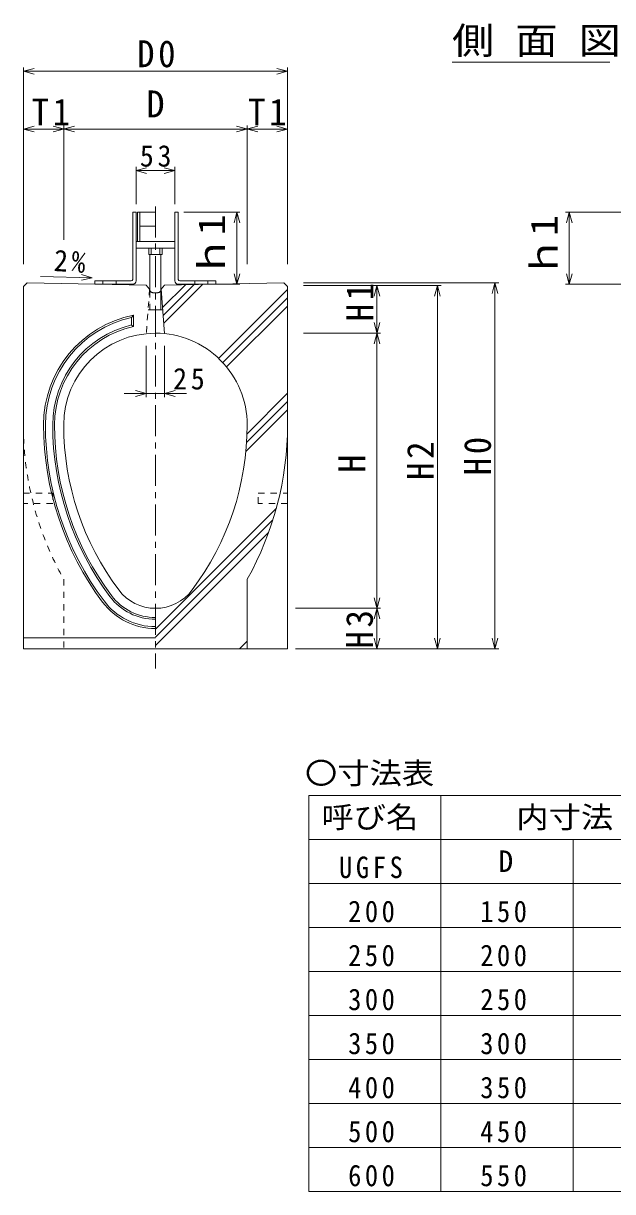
# Model space of a CAD drawing. Units: millimetres, scale not verified. Extents: x 530 to 3565, y 265 to 2737.
# Drawn here: x 633 to 1436, y 265 to 1857 of the extents above; entities that cross this region are included whole.
import ezdxf
from ezdxf.enums import TextEntityAlignment as Align

# ---------------------------------------------------------------- set-up
doc = ezdxf.new("R2010")
doc.units = ezdxf.units.MM
doc.header["$LTSCALE"] = 10
doc.linetypes.add('USER1', pattern=[1.693334, 0.846667, -0.846667])
doc.linetypes.add('USER2', pattern=[6.773334, 4.233333, -0.846667, 0.846667, -0.846667])
doc.layers.add('0_2', color=4, linetype='Continuous', lineweight=5)
doc.layers.add('1', color=7, linetype='Continuous', lineweight=5)
doc.styles.add('ＭＳ ゴシック', font='')
doc.styles.get('ＭＳ ゴシック').set_extended_font_data('MS Gothic')

msp = doc.modelspace()

# ---------------------------------------------------------------- linework, layer by layer
at = {"layer": '0_2'}
for p, q in [((1217.7, 1804.42), (1432.7, 1804.42)), ((633.49, 1529.06), (633.49, 1796.84)), ((647.98, 1795.72), (633.49, 1791.84)), ((633.49, 1791.84), (647.98, 1787.95)), ((633.49, 1791.84), (993.49, 1791.84)), ((993.49, 1791.84), (979, 1795.72)), ((979, 1787.95), (993.49, 1791.84)), ((993.49, 1796.84), (993.49, 1529.06)), ((647.98, 1716.9), (633.49, 1713.02)), ((993.49, 1713.02), (633.49, 1713.02)), ((633.49, 1713.02), (647.98, 1709.13)), ((674, 1716.9), (702.98, 1709.13)), ((702.98, 1716.9), (674, 1709.13)), ((688.49, 1718.02), (688.49, 1562.23)), ((924, 1716.9), (952.98, 1709.13)), ((952.98, 1716.9), (924, 1709.13)), ((938.49, 1529.06), (938.49, 1718.02)), ((979, 1716.9), (993.49, 1713.02)), ((979, 1709.13), (993.49, 1713.02)), ((786.99, 1661.48), (786.99, 1610.67)), ((801.48, 1660.36), (786.99, 1656.48)), ((839.99, 1656.48), (786.99, 1656.48)), ((786.99, 1656.48), (801.48, 1652.6)), ((825.5, 1660.36), (839.99, 1656.48)), ((839.99, 1656.48), (825.5, 1652.6)), ((839.99, 1610.67), (839.99, 1661.48)), ((928.32, 1599.95), (852.38, 1599.95)), ((924.44, 1599.95), (920.56, 1585.46)), ((924.44, 1501.52), (924.44, 1599.95)), ((928.32, 1585.46), (924.44, 1599.95)), ((1448.49, 1599.95), (1372.4, 1599.95)), ((1377.4, 1599.95), (1373.52, 1585.46)), ((1377.4, 1599.95), (1377.4, 1501.52)), ((1381.28, 1585.46), (1377.4, 1599.95)), ((712.69, 1514.71), (727.1, 1510.54)), ((924.44, 1501.52), (920.56, 1516)), ((928.32, 1516), (924.44, 1501.52)), ((1377.4, 1501.52), (1373.52, 1516)), ((1381.28, 1516), (1377.4, 1501.52)), ((727.1, 1510.54), (656.96, 1511.94)), ((727.1, 1510.54), (712.54, 1506.94)), ((823.31, 1469.68), (854.31, 1500.68)), ((865.85, 1500.91), (824.43, 1459.49)), ((824.9, 1448.65), (877.4, 1501.14)), ((895.99, 1501.52), (928.32, 1501.52)), ((1281.19, 1503.47), (1015.35, 1503.47)), ((1015.35, 1499.87), (1202.81, 1499.87)), ((1115.33, 1499.87), (1111.44, 1485.38)), ((1119.21, 1485.38), (1115.33, 1499.87)), ((1115.33, 1499.87), (1115.33, 1004.87)), ((1193.93, 1485.38), (1197.81, 1499.87)), ((1197.81, 1499.87), (1197.81, 1004.87)), ((1197.81, 1499.87), (1201.69, 1485.38)), ((1272.31, 1488.98), (1276.19, 1503.47)), ((1276.19, 1004.87), (1276.19, 1503.47)), ((1276.19, 1503.47), (1280.07, 1488.98)), ((1372.4, 1501.52), (1448.49, 1501.52)), ((993.49, 1494.5), (899.53, 1400.54)), ((905.15, 1394.85), (993.49, 1483.19)), ((993.49, 1471.88), (910.42, 1388.8)), ((783.49, 1459.39), (780.99, 1456.3)), ((780.99, 1456.3), (780.99, 1446.04)), ((783.49, 1444.05), (783.49, 1459.39)), ((1119.21, 1420.38), (1111.44, 1449.35)), ((1119.21, 1449.35), (1111.44, 1420.38)), ((780.99, 1446.04), (783.49, 1444.05)), ((1015.35, 1434.87), (1120.33, 1434.87)), ((800.99, 1347.7), (800.99, 1417.87)), ((825.99, 1417.87), (825.99, 1347.7)), ((800.99, 1352.7), (786.5, 1356.58)), ((825.99, 1352.7), (840.48, 1356.58)), ((855.99, 1352.7), (770.99, 1352.7)), ((786.5, 1348.81), (800.99, 1352.7)), ((840.48, 1348.81), (825.99, 1352.7)), ((993.49, 1341.77), (937.73, 1286.01)), ((938.3, 1297.89), (993.49, 1353.08)), ((936.74, 1273.71), (993.49, 1330.45)), ((978.26, 1196.43), (813.49, 1031.66)), ((813.49, 1020.35), (973.53, 1180.39)), ((813.49, 1009.03), (967.73, 1163.27)), ((1119.21, 1045.38), (1111.44, 1074.35)), ((1119.21, 1074.35), (1111.44, 1045.38)), ((1120.33, 1059.86), (1004.25, 1059.86)), ((813.49, 1019.87), (633.49, 1019.87)), ((1111.44, 1019.35), (1115.33, 1004.87)), ((1115.33, 1004.87), (1119.21, 1019.35)), ((1197.81, 1004.87), (1193.93, 1019.35)), ((1201.69, 1019.35), (1197.81, 1004.87)), ((1272.31, 1019.35), (1276.19, 1004.87)), ((1276.19, 1004.87), (1280.07, 1019.35)), ((928.12, 1004.87), (938.49, 1015.24)), ((1004.25, 1004.87), (1281.19, 1004.87))]:
    msp.add_line(p, q, dxfattribs=at)
at = {"layer": '0_2', "color": 7, "lineweight": 9}
for p, q in [((782.49, 1599.95), (786.99, 1599.95)), ((782.49, 1508.27), (782.49, 1599.95)), ((786.99, 1599.95), (786.99, 1506.02)), ((788.99, 1599.95), (813.49, 1599.95)), ((788.99, 1559.95), (788.99, 1599.95)), ((792.19, 1599.95), (792.19, 1559.95)), ((839.99, 1506.02), (839.99, 1599.95)), ((839.99, 1599.95), (844.49, 1599.95)), ((844.49, 1599.95), (844.49, 1508.27)), ((813.49, 1580.95), (792.19, 1580.95)), ((786.99, 1559.95), (839.99, 1559.95)), ((839.99, 1550.95), (786.99, 1550.95)), ((804.49, 1550.95), (804.49, 1541.95)), ((807.49, 1541.95), (807.49, 1550.95)), ((819.49, 1550.95), (819.49, 1541.95)), ((822.49, 1541.95), (822.49, 1550.95)), ((804.49, 1541.95), (822.49, 1541.95)), ((805.99, 1493.07), (805.99, 1541.95)), ((820.99, 1541.95), (820.99, 1466.52)), ((780.24, 1506.02), (730.99, 1506.02)), ((730.99, 1506.02), (730.99, 1501.52)), ((730.99, 1501.52), (782.49, 1501.52)), ((895.99, 1501.52), (844.49, 1501.52)), ((846.74, 1506.02), (895.99, 1506.02)), ((895.99, 1506.02), (895.99, 1501.52)), ((820.99, 1466.52), (813.49, 1466.52))]:
    msp.add_line(p, q, dxfattribs=at)
at = {"layer": '0_2', "linetype": 'USER2'}
msp.add_line((813.49, 1607.78), (813.49, 977.95), dxfattribs=at)
at = {"layer": '0_2', "color": 3, "lineweight": 9}
for p, q in [((633.49, 1498.46), (638.49, 1503.37)), ((633.49, 1004.87), (633.49, 1498.46)), ((638.49, 1503.37), (800.97, 1500.12)), ((800.97, 1500.12), (805.59, 1495.03)), ((821.39, 1495.03), (826.01, 1500.12)), ((826.01, 1500.12), (988.49, 1503.37)), ((988.49, 1503.37), (993.49, 1498.47)), ((993.49, 1498.47), (993.49, 1004.87)), ((821.39, 1495.03), (825.99, 1434.24)), ((938.49, 1099.45), (938.49, 1004.87)), ((993.49, 1004.87), (633.49, 1004.87))]:
    msp.add_line(p, q, dxfattribs=at)
at = {"layer": '0_2', "color": 7, "linetype": 'USER1', "lineweight": 9}
for p, q in [((741.99, 1506.02), (741.99, 1501.52)), ((759.99, 1501.52), (759.99, 1506.02)), ((866.99, 1501.52), (866.99, 1506.02)), ((884.99, 1506.02), (884.99, 1501.52)), ((805.59, 1495.03), (800.99, 1434.24)), ((805.99, 1466.52), (805.99, 1493.07)), ((816.39, 1490.03), (810.59, 1490.03)), ((803.46, 1466.82), (823.53, 1466.82)), ((813.49, 1466.52), (805.99, 1466.52)), ((633.49, 1216.87), (673.49, 1216.87)), ((673.49, 1216.87), (673.49, 1202.87)), ((953.49, 1202.87), (953.49, 1216.87)), ((953.49, 1216.87), (993.49, 1216.87)), ((673.49, 1202.87), (633.56, 1202.87)), ((993.42, 1202.87), (953.49, 1202.87)), ((688.49, 1099.45), (688.49, 1004.87))]:
    msp.add_line(p, q, dxfattribs=at)
at = {"layer": '0_2', "color": 7, "lineweight": 9}
for centre, radius, start, end in [((780.24, 1508.27), 2.25, 270, 0), ((782.49, 1506.02), 4.5, 270, 0), ((844.49, 1506.02), 4.5, 180, 270), ((846.74, 1508.27), 2.25, 180, 270)]:
    msp.add_arc(centre, radius, start, end, dxfattribs=at)
at = {"layer": '0_2', "color": 7, "linetype": 'USER1', "lineweight": 9}
for centre, radius, start, end in [((810.59, 1495.03), 5, 180, 270), ((816.39, 1495.03), 5, 270, 0), ((1063.49, 1309.87), 430, 180, 209.29718), ((1063.49, 1309.87), 430, 180, 209.29718)]:
    msp.add_arc(centre, radius, start, end, dxfattribs=at)
at = {"layer": '0_2'}
for centre, radius, start, end in [((813.49, 1309.87), 152.5, 101.34532, 180), ((813.49, 1309.87), 150, 102.51337, 180), ((813.49, 1309.87), 140, 103.42329, 180), ((813.49, 1309.87), 137.5, 102.60229, 180), ((1063.49, 1309.87), 402.5, 180, 216.86989), ((1063.49, 1309.87), 402.5, 180, 216.86989), ((1063.49, 1309.87), 400, 180, 216.86989), ((1063.49, 1309.87), 400, 180, 216.86989), ((1063.49, 1309.87), 390, 180, 216.86989), ((1063.49, 1309.87), 390, 180, 216.86989), ((1063.49, 1309.87), 387.5, 180, 216.86989), ((1063.49, 1309.87), 387.5, 180, 216.86989), ((813.49, 1122.37), 90, 216.86989, 269.99991), ((813.49, 1122.37), 87.5, 216.86989, 269.99991), ((813.49, 1122.37), 77.5, 216.86989, 269.99991), ((813.49, 1122.37), 75, 216.86989, 269.99991)]:
    msp.add_arc(centre, radius, start, end, dxfattribs=at)
at = {"layer": '0_2', "color": 3, "lineweight": 9}
for centre, radius, start, end in [((813.49, 1309.87), 125, 90.00005, 180), ((813.49, 1309.87), 125, 0, 90.00005), ((1063.49, 1309.87), 375, 180, 216.86989), ((1063.49, 1309.87), 375, 180, 216.86989), ((563.49, 1309.87), 375, 323.13008, 0), ((563.49, 1309.87), 375, 323.13008, 0), ((563.49, 1309.87), 430, 330.70273, 359.99995), ((563.49, 1309.87), 430, 330.70273, 359.99995), ((813.49, 1122.37), 62.5, 216.86989, 323.13008)]:
    msp.add_arc(centre, radius, start, end, dxfattribs=at)
at = {"layer": '1', "lineweight": 9}
for p, q in [((3182.51, 804.81), (1022.51, 804.81)), ((1022.51, 804.81), (1022.51, 264.81)), ((1022.51, 684.81), (3182.51, 684.81)), ((1022.51, 264.81), (3182.51, 264.81))]:
    msp.add_line(p, q, dxfattribs=at)
at = {"layer": '1', "color": 4}
for p, q in [((1202.51, 804.81), (1202.51, 264.81)), ((1022.51, 744.81), (1562.51, 744.81)), ((1382.51, 264.81), (1382.51, 744.81)), ((2822.51, 624.81), (1022.51, 624.81)), ((2822.51, 564.81), (1022.51, 564.81)), ((1022.51, 504.81), (2822.51, 504.81)), ((2822.51, 444.81), (1022.51, 444.81)), ((1022.51, 384.81), (2822.51, 384.81)), ((2822.51, 324.81), (1022.51, 324.81))]:
    msp.add_line(p, q, dxfattribs=at)

# ---------------------------------------------------------------- texts
at = {"layer": '0_2', "color": 3, "style": 'ＭＳ ゴシック', "width": 1.15}
msp.add_text('側 面 図', height=36.66, dxfattribs=at).set_placement((1217.7, 1804.42), align=Align.BOTTOM_LEFT)
at = {"layer": '0_2', "color": 3, "style": 'ＭＳ ゴシック'}
msp.add_text('D', height=36.66, dxfattribs=at).set_placement((800.99, 1718.02), align=Align.BOTTOM_LEFT)
at = {"layer": '0_2', "color": 3, "style": 'ＭＳ ゴシック', "width": 1.15}
for p in [(919.44, 1510.73), (1372.4, 1509.95)]:
    msp.add_text('ｈ1', height=36.66, rotation=90, dxfattribs=at).set_placement(p, align=Align.BOTTOM_LEFT)
at = {"layer": '0_2', "color": 3, "style": 'ＭＳ ゴシック'}
msp.add_text('H', height=36.66, rotation=90, dxfattribs=at).set_placement((1110.33, 1244.43), align=Align.BOTTOM_LEFT)
at = {"layer": '0_2', "color": 3, "char_height": 36.66, "attachment_point": 7, "style": 'ＭＳ ゴシック'}
for s, insert in [('\\T1.21;\\W0.95;D0', (788.49, 1796.84)), ('\\T1.21;\\W0.95;T1', (644.74, 1718.02)), ('\\T1.21;\\W0.95;T1', (939.74, 1718.02))]:
    msp.add_mtext(s, dxfattribs=dict(at, insert=insert))
at = {"layer": '0_2', "color": 7, "char_height": 29.33, "attachment_point": 7, "style": 'ＭＳ ゴシック'}
for s, insert in [('\\T1.27;\\W0.95;53', (792.24, 1661.48)), ('\\T1.27;\\W0.95;25', (837.59, 1357.7))]:
    msp.add_mtext(s, dxfattribs=dict(at, insert=insert))
at = {"layer": '0_2', "color": 7, "insert": (674.33, 1519.18), "char_height": 29.33, "attachment_point": 7, "rotation": 356.566, "style": 'ＭＳ ゴシック'}
msp.add_mtext('\\T1.27;\\W0.95;2%', dxfattribs=at)
at = {"layer": '0_2', "color": 3, "char_height": 36.66, "attachment_point": 7, "rotation": 90, "style": 'ＭＳ ゴシック'}
for s, insert in [('\\T1.21;\\W0.95;H1', (1110.33, 1451.12)), ('\\T1.21;\\W0.95;H0', (1271.19, 1241.26)), ('\\T1.21;\\W0.95;H2', (1192.81, 1234.91)), ('\\T1.21;\\W0.95;H3', (1110.33, 1005.1))]:
    msp.add_mtext(s, dxfattribs=dict(at, insert=insert))
at = {"layer": '1', "style": 'ＭＳ ゴシック', "width": 1.1}
for s, p in [('〇寸法表', (1017.23, 811.72)), ('呼び名', (1039.73, 751.72)), ('内寸法', (1305.21, 751.72))]:
    msp.add_text(s, height=29.33, dxfattribs=at).set_placement(p, align=Align.BOTTOM_LEFT)
at = {"layer": '1', "style": 'ＭＳ ゴシック'}
msp.add_text('D', height=29.33, dxfattribs=at).set_placement((1281.03, 691.72), align=Align.BOTTOM_LEFT)
at = {"layer": '1', "char_height": 29.33, "attachment_point": 7, "style": 'ＭＳ ゴシック'}
for s, insert in [('\\T1.28;\\W0.9;UGFS', (1063.67, 691.72)), ('\\T1.27;\\W0.9;200', (1076.12, 631.72)), ('\\T1.27;\\W0.9;150', (1256.12, 631.72)), ('\\T1.27;\\W0.9;250', (1076.12, 571.72)), ('\\T1.27;\\W0.9;200', (1256.12, 571.72)), ('\\T1.27;\\W0.9;300', (1076.12, 511.72)), ('\\T1.27;\\W0.9;250', (1256.12, 511.72)), ('\\T1.27;\\W0.9;350', (1076.12, 451.72)), ('\\T1.27;\\W0.9;300', (1256.12, 451.72)), ('\\T1.27;\\W0.9;400', (1076.12, 391.72)), ('\\T1.27;\\W0.9;350', (1256.12, 391.72)), ('\\T1.27;\\W0.9;500', (1076.12, 331.72)), ('\\T1.27;\\W0.9;450', (1256.12, 331.72)), ('\\T1.27;\\W0.9;600', (1076.12, 271.72)), ('\\T1.27;\\W0.9;550', (1256.12, 271.72))]:
    msp.add_mtext(s, dxfattribs=dict(at, insert=insert))

doc.saveas('drawing.dxf')
